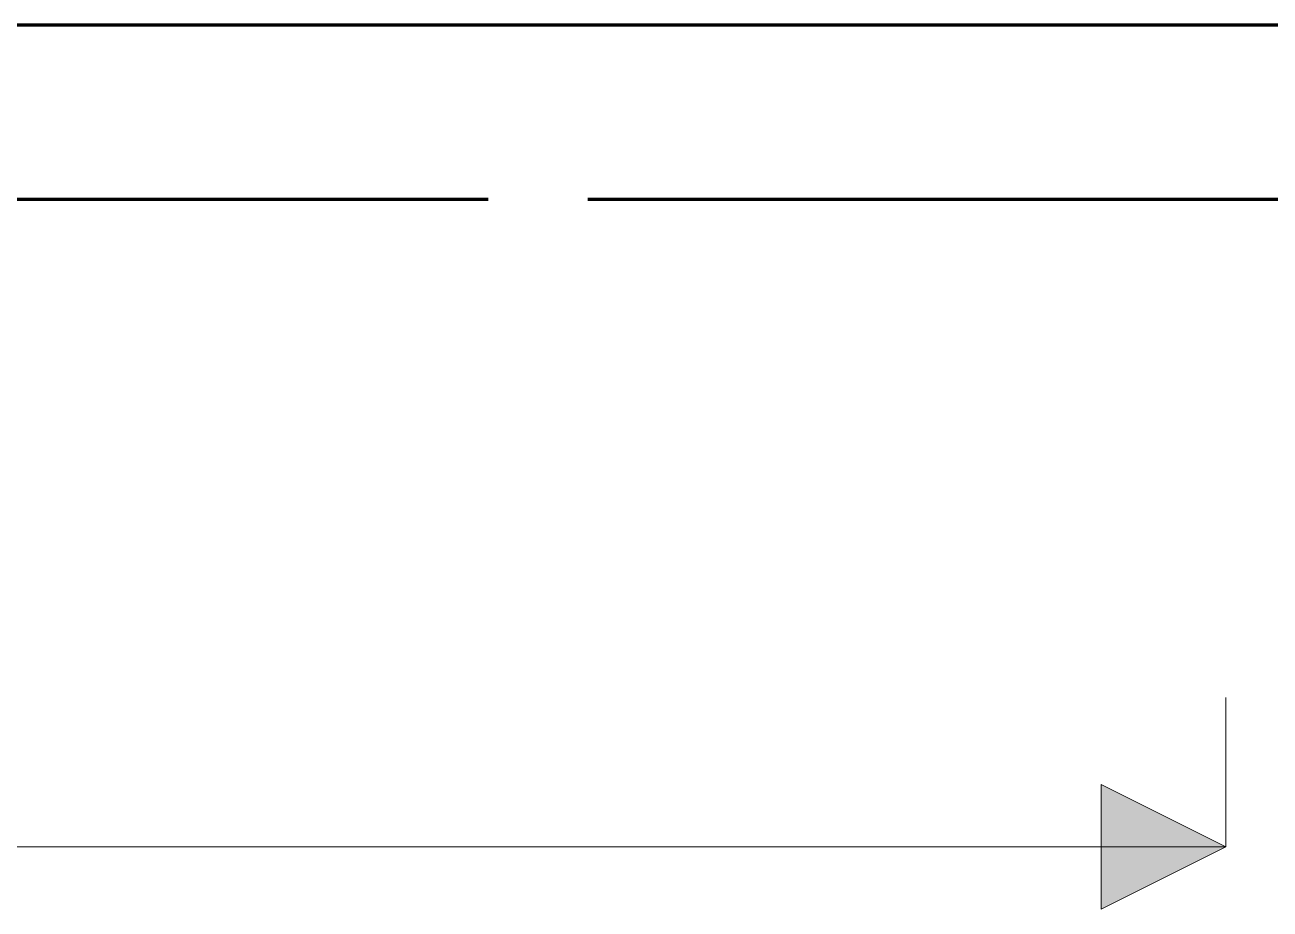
# Model space of a CAD drawing. Header units: millimetres. Extents: x 0 to 281, y 1 to 58.
# Drawn here: x 232.97 to 250.61, y 11.27 to 23.8 of the extents above; entities that cross this region are included whole.
import ezdxf

# ---------------------------------------------------------------- set-up
doc = ezdxf.new("R2010")
doc.units = ezdxf.units.MM
doc.linetypes.add('DASH_30_4', pattern=[11.994444, 10.583333, -1.411111])
doc.layers.add('FILL', color=7, linetype='Continuous')
doc.layers.add('LINES', color=7, linetype='Continuous')

msp = doc.modelspace()

# ---------------------------------------------------------------- hatches: boundary and pattern name
at = {"layer": 'FILL'}
msp.add_hatch(color=7, dxfattribs=at).paths.add_polyline_path([(249.986, 12.156), (248.222, 13.038), (248.222, 11.274)])

# ---------------------------------------------------------------- linework, layer by layer
at = {"layer": 'LINES', "lineweight": 106, "true_color": 0xff00ff}
msp.add_line((27.517, 23.798), (252.456, 23.798), dxfattribs=at)
at = {"layer": 'LINES', "linetype": 'DASH_30_4', "lineweight": 106, "true_color": 0x0000ff}
msp.add_line((25.047, 21.329), (254.925, 21.329), dxfattribs=at)
at = {"layer": 'LINES', "lineweight": 20}
for p, q in [((249.986, 12.156), (249.986, 14.273)), ((29.986, 12.156), (249.986, 12.156))]:
    msp.add_line(p, q, dxfattribs=at)
msp.add_lwpolyline([(249.986, 12.156), (248.222, 13.038), (248.222, 11.274)], close=True, dxfattribs=at)

doc.saveas('drawing.dxf')
